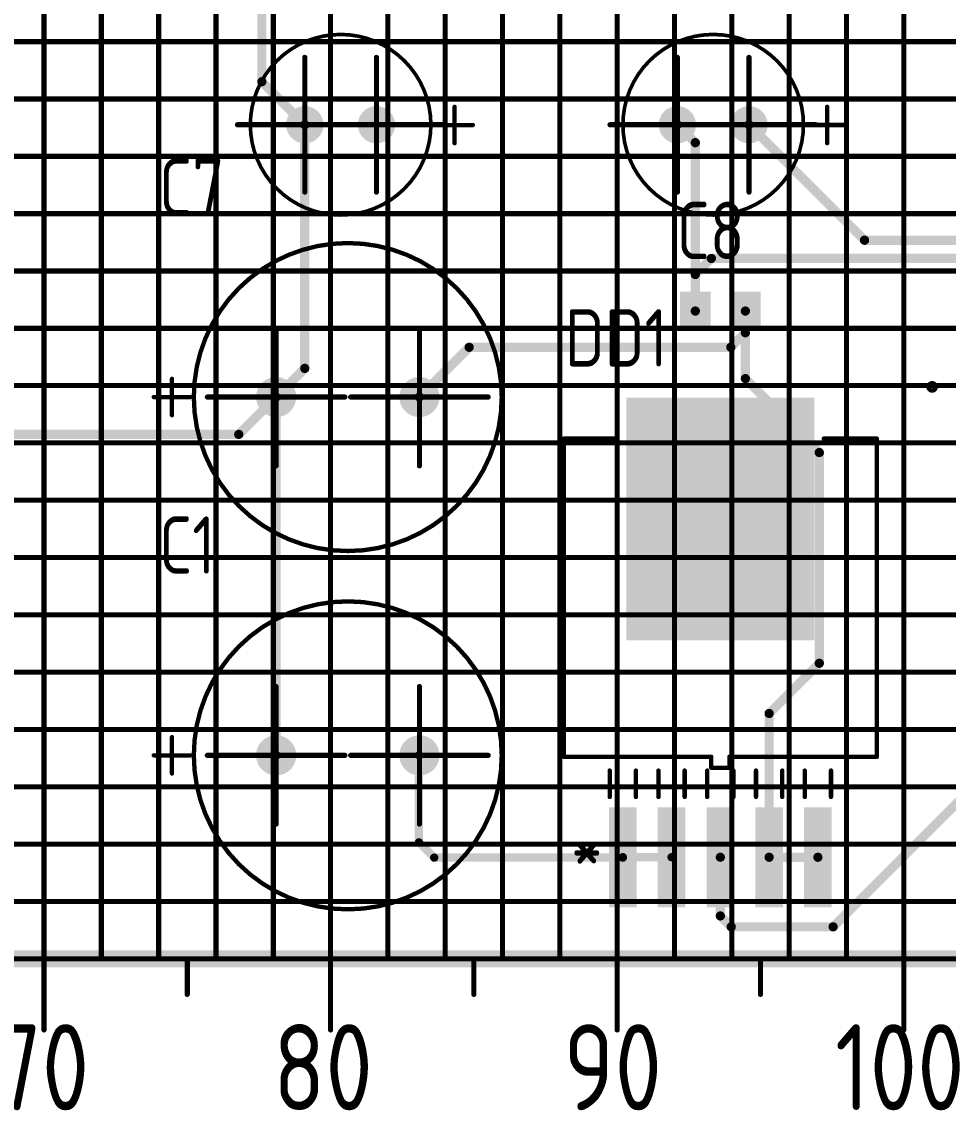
# Model space of a CAD drawing. Header units: millimetres. Extents: x 57 to 898, y 51 to 645.
# Drawn here: x 321.79 to 354.12, y 332.14 to 370.12 of the extents above; entities that cross this region are included whole.
import ezdxf

# ---------------------------------------------------------------- set-up
doc = ezdxf.new("R2010")
doc.units = ezdxf.units.MM
for name, color, linetype in [('Mechanical11', 56, 'Continuous'), ('Mechanical12', 56, 'Continuous'), ('Mechanical7', 56, 'Continuous'), ('Mechanical9', 56, 'Continuous')]:
    doc.layers.add(name, color=color, linetype=linetype)
doc.styles.add('GOST type A', font='gost.TTF', dxfattribs={"oblique": 15, "height": 0.2})

msp = doc.modelspace()

# ---------------------------------------------------------------- hatches: boundary and pattern name
at = {"layer": 'Mechanical12'}
for points in [[(344.761, 359.35), (345.822, 359.35), (345.822, 360.696), (344.761, 360.696)], [(344.761, 359.35), (345.822, 359.35), (345.822, 360.696), (344.761, 360.696)], [(346.508, 359.35), (347.569, 359.35), (347.569, 360.696), (346.508, 360.696)], [(346.508, 359.35), (347.569, 359.35), (347.569, 360.696), (346.508, 360.696)], [(342.888, 348.537), (349.441, 348.537), (349.441, 356.996), (342.888, 356.996)], [(342.888, 348.537), (349.441, 348.537), (349.441, 356.996), (342.888, 356.996)], [(342.279, 339.221), (343.243, 339.221), (343.243, 342.715), (342.279, 342.715)], [(342.279, 339.221), (343.243, 339.221), (343.243, 342.715), (342.279, 342.715)], [(343.981, 339.221), (344.945, 339.221), (344.945, 342.715), (343.981, 342.715)], [(343.981, 339.221), (344.945, 339.221), (344.945, 342.715), (343.981, 342.715)], [(345.683, 339.221), (346.647, 339.221), (346.647, 342.715), (345.683, 342.715)], [(345.683, 339.221), (346.647, 339.221), (346.647, 342.715), (345.683, 342.715)], [(347.384, 339.221), (348.349, 339.221), (348.349, 342.715), (347.384, 342.715)], [(347.384, 339.221), (348.349, 339.221), (348.349, 342.715), (347.384, 342.715)], [(349.086, 339.221), (350.051, 339.221), (350.051, 342.715), (349.086, 342.715)], [(349.086, 339.221), (350.051, 339.221), (350.051, 342.715), (349.086, 342.715)]]:
    msp.add_hatch(color=7, dxfattribs=at).paths.add_polyline_path(points)

# ---------------------------------------------------------------- linework, layer by layer
at = {"layer": 'Mechanical11', "color": 7}
for p, q in [((331.626, 366.485), (331.611, 366.523)), ((331.611, 366.523), (331.665, 366.523)), ((331.665, 366.469), (331.626, 366.485)), ((331.665, 366.523), (331.665, 366.577)), ((331.665, 366.577), (331.703, 366.562)), ((331.665, 366.523), (331.719, 366.523)), ((331.665, 366.469), (331.665, 366.523)), ((331.665, 366.523), (331.665, 366.469)), ((331.719, 366.523), (331.665, 366.523)), ((331.703, 366.485), (331.665, 366.469)), ((331.703, 366.562), (331.719, 366.523)), ((331.719, 366.523), (331.703, 366.485)), ((334.126, 366.485), (334.111, 366.523)), ((334.111, 366.523), (334.165, 366.523)), ((334.165, 366.469), (334.126, 366.485)), ((334.165, 366.523), (334.165, 366.577)), ((334.165, 366.577), (334.203, 366.562)), ((334.165, 366.523), (334.219, 366.523)), ((334.165, 366.469), (334.165, 366.523)), ((334.165, 366.523), (334.165, 366.469)), ((334.219, 366.523), (334.165, 366.523)), ((334.203, 366.485), (334.165, 366.469)), ((334.203, 366.562), (334.219, 366.523)), ((334.219, 366.523), (334.203, 366.485)), ((344.627, 366.485), (344.611, 366.523)), ((344.611, 366.523), (344.665, 366.523)), ((344.665, 366.469), (344.627, 366.485)), ((344.665, 366.523), (344.665, 366.577)), ((344.665, 366.577), (344.703, 366.562)), ((344.665, 366.523), (344.719, 366.523)), ((344.665, 366.469), (344.665, 366.523)), ((344.665, 366.523), (344.665, 366.469)), ((344.719, 366.523), (344.665, 366.523)), ((344.703, 366.485), (344.665, 366.469)), ((344.703, 366.562), (344.719, 366.523)), ((344.719, 366.523), (344.703, 366.485)), ((347.126, 366.485), (347.111, 366.523)), ((347.111, 366.523), (347.165, 366.523)), ((347.165, 366.469), (347.126, 366.485)), ((347.165, 366.523), (347.165, 366.577)), ((347.165, 366.577), (347.203, 366.562)), ((347.165, 366.523), (347.219, 366.523)), ((347.165, 366.469), (347.165, 366.523)), ((347.165, 366.523), (347.165, 366.469)), ((347.219, 366.523), (347.165, 366.523)), ((347.203, 366.485), (347.165, 366.469)), ((347.203, 366.562), (347.219, 366.523)), ((347.219, 366.523), (347.203, 366.485)), ((330.588, 356.947), (330.557, 357.023)), ((330.557, 357.023), (330.665, 357.023)), ((330.665, 357.023), (330.773, 357.023)), ((330.665, 356.915), (330.665, 357.023)), ((330.665, 357.023), (330.665, 356.915)), ((330.773, 357.023), (330.741, 356.947)), ((335.588, 356.947), (335.556, 357.023)), ((335.556, 357.023), (335.665, 357.023)), ((335.665, 357.023), (335.773, 357.023)), ((335.665, 356.915), (335.665, 357.023)), ((335.665, 357.023), (335.665, 356.915)), ((335.773, 357.023), (335.741, 356.947)), ((330.665, 356.915), (330.588, 356.947)), ((330.741, 356.947), (330.665, 356.915)), ((335.665, 356.915), (335.588, 356.947)), ((335.741, 356.947), (335.665, 356.915)), ((330.588, 344.447), (330.557, 344.523)), ((330.557, 344.523), (330.665, 344.523)), ((330.665, 344.415), (330.588, 344.447)), ((330.665, 344.523), (330.773, 344.523)), ((330.665, 344.415), (330.665, 344.523)), ((330.665, 344.523), (330.665, 344.415)), ((330.741, 344.447), (330.665, 344.415)), ((330.773, 344.523), (330.741, 344.447)), ((335.588, 344.447), (335.556, 344.523)), ((335.556, 344.523), (335.665, 344.523)), ((335.665, 344.415), (335.588, 344.447)), ((335.665, 344.523), (335.773, 344.523)), ((335.665, 344.415), (335.665, 344.523)), ((335.665, 344.523), (335.665, 344.415)), ((335.741, 344.447), (335.665, 344.415)), ((335.773, 344.523), (335.741, 344.447))]:
    msp.add_line(p, q, dxfattribs=at)
at = {"layer": 'Mechanical12', "color": 7}
for p, q in [((331.611, 366.523), (331.626, 366.562)), ((331.665, 366.523), (331.611, 366.523)), ((331.626, 366.562), (331.665, 366.577)), ((331.665, 366.577), (331.665, 366.523)), ((334.111, 366.523), (334.126, 366.562)), ((334.165, 366.523), (334.111, 366.523)), ((334.126, 366.562), (334.165, 366.577)), ((334.165, 366.577), (334.165, 366.523)), ((344.611, 366.523), (344.627, 366.562)), ((344.665, 366.523), (344.611, 366.523)), ((344.627, 366.562), (344.665, 366.577)), ((344.665, 366.577), (344.665, 366.523)), ((347.111, 366.523), (347.126, 366.562)), ((347.165, 366.523), (347.111, 366.523)), ((347.126, 366.562), (347.165, 366.577)), ((347.165, 366.577), (347.165, 366.523)), ((330.557, 357.023), (330.588, 357.1)), ((330.665, 357.023), (330.557, 357.023)), ((330.588, 357.1), (330.665, 357.132)), ((330.665, 357.132), (330.665, 357.023)), ((330.665, 357.023), (330.665, 357.132)), ((330.665, 357.132), (330.741, 357.1)), ((330.773, 357.023), (330.665, 357.023)), ((330.741, 357.1), (330.773, 357.023)), ((335.556, 357.023), (335.588, 357.1)), ((335.665, 357.023), (335.556, 357.023)), ((335.588, 357.1), (335.665, 357.132)), ((335.665, 357.132), (335.665, 357.023)), ((335.665, 357.023), (335.665, 357.132)), ((335.665, 357.132), (335.741, 357.1)), ((335.773, 357.023), (335.665, 357.023)), ((335.741, 357.1), (335.773, 357.023)), ((330.557, 344.523), (330.588, 344.6)), ((330.665, 344.523), (330.557, 344.523)), ((330.588, 344.6), (330.665, 344.632)), ((330.665, 344.632), (330.665, 344.523)), ((330.665, 344.523), (330.665, 344.632)), ((330.665, 344.632), (330.741, 344.6)), ((330.773, 344.523), (330.665, 344.523)), ((330.741, 344.6), (330.773, 344.523)), ((335.556, 344.523), (335.588, 344.6)), ((335.665, 344.523), (335.556, 344.523)), ((335.588, 344.6), (335.665, 344.632)), ((335.665, 344.632), (335.665, 344.523)), ((335.665, 344.523), (335.665, 344.632)), ((335.665, 344.632), (335.741, 344.6)), ((335.773, 344.523), (335.665, 344.523)), ((335.741, 344.6), (335.773, 344.523))]:
    msp.add_line(p, q, dxfattribs=at)
for points, const_width in [([(330.165, 368.023), (330.165, 375.291)], 0.323), ([(330.165, 368.023), (331.665, 366.523)], 0.323), ([(336.893, 365.878), (336.893, 367.148)], 0.152), ([(349.893, 365.879), (349.893, 367.149)], 0.152), ([(331.665, 358.023), (331.665, 366.523)], 0.323), ([(336.258, 366.513), (337.528, 366.513)], 0.152), ([(344.665, 366.523), (345.291, 365.897)], 0.323), ([(347.165, 366.523), (351.195, 362.493)], 0.323), ([(349.258, 366.514), (350.528, 366.514)], 0.152), ([(345.291, 361.299), (345.291, 365.897)], 0.323), ([(351.195, 362.493), (357.187, 362.493)], 0.323), ([(345.291, 361.299), (345.85, 361.858)], 0.323), ([(345.85, 361.858), (355.307, 361.858)], 0.323), ([(345.291, 360.023), (345.291, 361.299)], 0.323), ([(347.038, 359.267), (347.038, 360.023)], 0.323), ([(346.53, 358.759), (347.038, 359.267)], 0.323), ([(347.038, 357.667), (347.038, 359.267)], 0.323), ([(335.665, 357.023), (337.401, 358.759)], 0.323), ([(337.401, 358.759), (346.53, 358.759)], 0.323), ([(330.665, 357.023), (331.665, 358.023)], 0.323), ([(327.031, 356.388), (327.031, 357.658)], 0.152), ([(347.038, 357.667), (349.618, 355.087)], 0.323), ([(326.396, 357.023), (327.666, 357.023)], 0.152), ([(329.361, 355.719), (330.665, 357.023)], 0.323), ([(330.665, 344.523), (330.665, 357.023)], 0.323), ([(320.298, 355.719), (329.361, 355.719)], 0.323), ([(340.704, 355.573), (342.555, 355.573)], 0.152), ([(340.704, 344.473), (340.704, 355.573)], 0.152), ([(349.774, 355.573), (351.626, 355.573)], 0.152), ([(351.626, 344.473), (351.626, 355.573)], 0.152), ([(349.618, 347.736), (349.618, 355.087)], 0.323), ([(347.867, 345.984), (349.618, 347.736)], 0.323), ([(347.867, 340.968), (347.867, 345.984)], 0.323), ([(327.031, 343.888), (327.031, 345.158)], 0.152), ([(326.396, 344.523), (327.666, 344.523)], 0.152), ([(335.648, 341.487), (335.648, 344.523)], 0.29), ([(335.648, 344.523), (335.665, 344.523)], 0.29), ([(340.704, 344.473), (345.847, 344.473)], 0.152), ([(345.847, 344.092), (345.847, 344.473)], 0.152), ([(346.482, 344.473), (351.626, 344.473)], 0.152), ([(346.482, 344.092), (346.482, 344.473)], 0.152), ([(350.101, 338.541), (355.866, 344.306)], 0.323), ([(342.304, 343.071), (342.304, 343.991)], 0.152), ([(343.218, 343.071), (343.218, 343.991)], 0.152), ([(344.006, 343.071), (344.006, 343.991)], 0.152), ([(344.92, 343.071), (344.92, 343.991)], 0.152), ([(345.708, 343.071), (345.708, 343.991)], 0.152), ([(345.847, 344.092), (346.482, 344.092)], 0.152), ([(346.622, 343.071), (346.622, 343.991)], 0.152), ([(347.409, 343.071), (347.409, 343.991)], 0.152), ([(348.324, 343.071), (348.324, 343.991)], 0.152), ([(349.111, 343.071), (349.111, 343.991)], 0.152), ([(350.026, 343.071), (350.026, 343.991)], 0.152), ([(335.648, 341.487), (336.182, 340.954)], 0.29), ([(336.182, 340.954), (342.761, 340.954)], 0.29), ([(342.761, 340.954), (342.761, 340.968)], 0.29), ([(342.761, 340.968), (344.463, 340.968)], 0.29), ([(346.165, 338.921), (346.165, 340.968)], 0.323), ([(347.867, 340.968), (349.568, 340.968)], 0.323), ([(346.165, 338.921), (346.545, 338.541)], 0.323), ([(346.545, 338.541), (350.101, 338.541)], 0.323), ([(252.565, 337.423), (373.665, 337.423)], 0.6), ([(252.565, 337.423), (373.665, 337.423)], 0.6), ([(252.565, 337.423), (373.665, 337.423)], 0.6), ([(252.565, 337.423), (373.665, 337.423)], 0.6)]:
    msp.add_lwpolyline(points, dxfattribs=dict(at, const_width=const_width))
for points, const_width in [([(336.065, 366.523, 1), (329.765, 366.523, 1)], 0.127), ([(349.065, 366.523, 1), (342.765, 366.523, 1)], 0.127), ([(330.084, 368.023, 1), (330.245, 368.023, 1)], 0.161), ([(330.084, 368.023, 1), (330.245, 368.023, 1)], 0.161), ([(336.855, 367.148, 1), (336.931, 367.148, 1)], 0.0762), ([(349.855, 367.149, 1), (349.931, 367.149, 1)], 0.0762), ([(332.015, 366.523, 1), (331.315, 366.523, 1)], 0.6), ([(332.015, 366.523, 1), (331.315, 366.523, 1)], 0.6), ([(331.165, 366.523, 1), (331.465, 366.523, 1)], 0.3), ([(331.165, 366.523, 1), (331.465, 366.523, 1)], 0.3), ([(331.865, 366.523, 1), (332.165, 366.523, 1)], 0.3), ([(331.865, 366.523, 1), (332.165, 366.523, 1)], 0.3), ([(334.515, 366.523, 1), (333.815, 366.523, 1)], 0.6), ([(334.515, 366.523, 1), (333.815, 366.523, 1)], 0.6), ([(333.665, 366.523, 1), (333.965, 366.523, 1)], 0.3), ([(333.665, 366.523, 1), (333.965, 366.523, 1)], 0.3), ([(334.365, 366.523, 1), (334.665, 366.523, 1)], 0.3), ([(334.365, 366.523, 1), (334.665, 366.523, 1)], 0.3), ([(345.015, 366.523, 1), (344.315, 366.523, 1)], 0.6), ([(345.015, 366.523, 1), (344.315, 366.523, 1)], 0.6), ([(344.165, 366.523, 1), (344.465, 366.523, 1)], 0.3), ([(344.165, 366.523, 1), (344.465, 366.523, 1)], 0.3), ([(344.865, 366.523, 1), (345.165, 366.523, 1)], 0.3), ([(344.865, 366.523, 1), (345.165, 366.523, 1)], 0.3), ([(347.515, 366.523, 1), (346.815, 366.523, 1)], 0.6), ([(347.515, 366.523, 1), (346.815, 366.523, 1)], 0.6), ([(346.665, 366.523, 1), (346.965, 366.523, 1)], 0.3), ([(346.665, 366.523, 1), (346.965, 366.523, 1)], 0.3), ([(347.365, 366.523, 1), (347.665, 366.523, 1)], 0.3), ([(347.365, 366.523, 1), (347.665, 366.523, 1)], 0.3), ([(329.733, 366.523, 1), (329.796, 366.523, 1)], 0.0635), ([(331.584, 366.523, 1), (331.745, 366.523, 1)], 0.161), ([(331.584, 366.523, 1), (331.745, 366.523, 1)], 0.161), ([(336.033, 366.523, 1), (336.096, 366.523, 1)], 0.0635), ([(336.22, 366.513, 1), (336.296, 366.513, 1)], 0.0762), ([(337.49, 366.513, 1), (337.566, 366.513, 1)], 0.0762), ([(342.733, 366.523, 1), (342.796, 366.523, 1)], 0.0635), ([(344.584, 366.523, 1), (344.746, 366.523, 1)], 0.161), ([(347.084, 366.523, 1), (347.245, 366.523, 1)], 0.161), ([(349.033, 366.523, 1), (349.096, 366.523, 1)], 0.0635), ([(349.22, 366.514, 1), (349.296, 366.514, 1)], 0.0762), ([(350.49, 366.514, 1), (350.566, 366.514, 1)], 0.0762), ([(336.855, 365.878, 1), (336.931, 365.878, 1)], 0.0762), ([(345.21, 365.897, 1), (345.372, 365.897, 1)], 0.161), ([(345.21, 365.897, 1), (345.372, 365.897, 1)], 0.161), ([(349.855, 365.879, 1), (349.931, 365.879, 1)], 0.0762), ([(351.114, 362.493, 1), (351.276, 362.493, 1)], 0.161), ([(351.114, 362.493, 1), (351.276, 362.493, 1)], 0.161), ([(338.537, 357.023, 1), (327.793, 357.023, 1)], 0.152), ([(345.769, 361.858, 1), (345.931, 361.858, 1)], 0.161), ([(345.769, 361.858, 1), (345.931, 361.858, 1)], 0.161), ([(345.21, 361.299, 1), (345.372, 361.299, 1)], 0.161), ([(345.21, 361.299, 1), (345.372, 361.299, 1)], 0.161), ([(345.21, 361.299, 1), (345.372, 361.299, 1)], 0.161), ([(345.21, 360.023, 1), (345.372, 360.023, 1)], 0.161), ([(346.958, 360.023, 1), (347.119, 360.023, 1)], 0.161), ([(346.958, 359.267, 1), (347.119, 359.267, 1)], 0.161), ([(346.958, 359.267, 1), (347.119, 359.267, 1)], 0.161), ([(346.958, 359.267, 1), (347.119, 359.267, 1)], 0.161), ([(337.32, 358.759, 1), (337.481, 358.759, 1)], 0.161), ([(337.32, 358.759, 1), (337.481, 358.759, 1)], 0.161), ([(346.45, 358.759, 1), (346.611, 358.759, 1)], 0.161), ([(346.45, 358.759, 1), (346.611, 358.759, 1)], 0.161), ([(331.584, 358.023, 1), (331.745, 358.023, 1)], 0.161), ([(331.584, 358.023, 1), (331.745, 358.023, 1)], 0.161), ([(326.993, 357.658, 1), (327.069, 357.658, 1)], 0.0762), ([(331.065, 357.023, 1), (330.265, 357.023, 1)], 0.6), ([(331.065, 357.023, 1), (330.265, 357.023, 1)], 0.6), ([(336.065, 357.023, 1), (335.265, 357.023, 1)], 0.6), ([(336.065, 357.023, 1), (335.265, 357.023, 1)], 0.6), ([(346.958, 357.667, 1), (347.119, 357.667, 1)], 0.161), ([(346.958, 357.667, 1), (347.119, 357.667, 1)], 0.161), ([(353.682, 357.378, 1), (353.428, 357.378, 1)], 0.152), ([(353.39, 357.378, 1), (353.466, 357.378, 1)], 0.0762), ([(353.644, 357.378, 1), (353.72, 357.378, 1)], 0.0762), ([(326.358, 357.023, 1), (326.434, 357.023, 1)], 0.0762), ([(327.628, 357.023, 1), (327.704, 357.023, 1)], 0.0762), ([(327.755, 357.023, 1), (327.831, 357.023, 1)], 0.0762), ([(330.115, 357.023, 1), (330.415, 357.023, 1)], 0.3), ([(330.115, 357.023, 1), (330.415, 357.023, 1)], 0.3), ([(330.584, 357.023, 1), (330.745, 357.023, 1)], 0.161), ([(330.584, 357.023, 1), (330.745, 357.023, 1)], 0.161), ([(330.584, 357.023, 1), (330.745, 357.023, 1)], 0.161), ([(330.915, 357.023, 1), (331.215, 357.023, 1)], 0.3), ([(330.915, 357.023, 1), (331.215, 357.023, 1)], 0.3), ([(335.115, 357.023, 1), (335.415, 357.023, 1)], 0.3), ([(335.115, 357.023, 1), (335.415, 357.023, 1)], 0.3), ([(335.584, 357.023, 1), (335.745, 357.023, 1)], 0.161), ([(335.915, 357.023, 1), (336.215, 357.023, 1)], 0.3), ([(335.915, 357.023, 1), (336.215, 357.023, 1)], 0.3), ([(338.499, 357.023, 1), (338.575, 357.023, 1)], 0.0762), ([(326.993, 356.388, 1), (327.069, 356.388, 1)], 0.0762), ([(329.28, 355.719, 1), (329.442, 355.719, 1)], 0.161), ([(329.28, 355.719, 1), (329.442, 355.719, 1)], 0.161), ([(340.666, 355.573, 1), (340.742, 355.573, 1)], 0.0762), ([(340.666, 355.573, 1), (340.742, 355.573, 1)], 0.0762), ([(342.517, 355.573, 1), (342.594, 355.573, 1)], 0.0762), ([(349.736, 355.573, 1), (349.812, 355.573, 1)], 0.0762), ([(351.588, 355.573, 1), (351.664, 355.573, 1)], 0.0762), ([(351.588, 355.573, 1), (351.664, 355.573, 1)], 0.0762), ([(349.537, 355.087, 1), (349.699, 355.087, 1)], 0.161), ([(349.537, 355.087, 1), (349.699, 355.087, 1)], 0.161), ([(338.537, 344.523, 1), (327.793, 344.523, 1)], 0.152), ([(349.537, 347.736, 1), (349.699, 347.736, 1)], 0.161), ([(349.537, 347.736, 1), (349.699, 347.736, 1)], 0.161), ([(347.786, 345.984, 1), (347.947, 345.984, 1)], 0.161), ([(347.786, 345.984, 1), (347.947, 345.984, 1)], 0.161), ([(326.993, 345.158, 1), (327.069, 345.158, 1)], 0.0762), ([(331.065, 344.523, 1), (330.265, 344.523, 1)], 0.6), ([(331.065, 344.523, 1), (330.265, 344.523, 1)], 0.6), ([(336.065, 344.523, 1), (335.265, 344.523, 1)], 0.6), ([(336.065, 344.523, 1), (335.265, 344.523, 1)], 0.6), ([(330.115, 344.523, 1), (330.415, 344.523, 1)], 0.3), ([(330.115, 344.523, 1), (330.415, 344.523, 1)], 0.3), ([(330.915, 344.523, 1), (331.215, 344.523, 1)], 0.3), ([(330.915, 344.523, 1), (331.215, 344.523, 1)], 0.3), ([(335.115, 344.523, 1), (335.415, 344.523, 1)], 0.3), ([(335.115, 344.523, 1), (335.415, 344.523, 1)], 0.3), ([(335.915, 344.523, 1), (336.215, 344.523, 1)], 0.3), ([(335.915, 344.523, 1), (336.215, 344.523, 1)], 0.3), ([(326.358, 344.523, 1), (326.434, 344.523, 1)], 0.0762), ([(327.628, 344.523, 1), (327.704, 344.523, 1)], 0.0762), ([(327.755, 344.523, 1), (327.831, 344.523, 1)], 0.0762), ([(330.584, 344.523, 1), (330.745, 344.523, 1)], 0.161), ([(335.576, 344.523, 1), (335.721, 344.523, 1)], 0.145), ([(335.576, 344.523, 1), (335.721, 344.523, 1)], 0.145), ([(335.592, 344.523, 1), (335.737, 344.523, 1)], 0.145), ([(338.499, 344.523, 1), (338.575, 344.523, 1)], 0.0762), ([(340.666, 344.473, 1), (340.742, 344.473, 1)], 0.0762), ([(340.666, 344.473, 1), (340.742, 344.473, 1)], 0.0762), ([(345.809, 344.473, 1), (345.885, 344.473, 1)], 0.0762), ([(345.809, 344.473, 1), (345.885, 344.473, 1)], 0.0762), ([(346.444, 344.473, 1), (346.52, 344.473, 1)], 0.0762), ([(346.444, 344.473, 1), (346.52, 344.473, 1)], 0.0762), ([(351.588, 344.473, 1), (351.664, 344.473, 1)], 0.0762), ([(351.588, 344.473, 1), (351.664, 344.473, 1)], 0.0762), ([(342.266, 343.991, 1), (342.342, 343.991, 1)], 0.0762), ([(343.18, 343.991, 1), (343.256, 343.991, 1)], 0.0762), ([(343.968, 343.991, 1), (344.044, 343.991, 1)], 0.0762), ([(344.882, 343.991, 1), (344.958, 343.991, 1)], 0.0762), ([(345.669, 343.991, 1), (345.746, 343.991, 1)], 0.0762), ([(345.809, 344.092, 1), (345.885, 344.092, 1)], 0.0762), ([(345.809, 344.092, 1), (345.885, 344.092, 1)], 0.0762), ([(346.444, 344.092, 1), (346.52, 344.092, 1)], 0.0762), ([(346.444, 344.092, 1), (346.52, 344.092, 1)], 0.0762), ([(346.584, 343.991, 1), (346.66, 343.991, 1)], 0.0762), ([(347.371, 343.991, 1), (347.447, 343.991, 1)], 0.0762), ([(348.286, 343.991, 1), (348.362, 343.991, 1)], 0.0762), ([(349.073, 343.991, 1), (349.149, 343.991, 1)], 0.0762), ([(349.987, 343.991, 1), (350.064, 343.991, 1)], 0.0762), ([(326.993, 343.888, 1), (327.069, 343.888, 1)], 0.0762), ([(342.266, 343.071, 1), (342.342, 343.071, 1)], 0.0762), ([(343.18, 343.071, 1), (343.256, 343.071, 1)], 0.0762), ([(343.968, 343.071, 1), (344.044, 343.071, 1)], 0.0762), ([(344.882, 343.071, 1), (344.958, 343.071, 1)], 0.0762), ([(345.669, 343.071, 1), (345.746, 343.071, 1)], 0.0762), ([(346.584, 343.071, 1), (346.66, 343.071, 1)], 0.0762), ([(347.371, 343.071, 1), (347.447, 343.071, 1)], 0.0762), ([(348.286, 343.071, 1), (348.362, 343.071, 1)], 0.0762), ([(349.073, 343.071, 1), (349.149, 343.071, 1)], 0.0762), ([(349.987, 343.071, 1), (350.064, 343.071, 1)], 0.0762), ([(335.576, 341.487, 1), (335.721, 341.487, 1)], 0.145), ([(335.576, 341.487, 1), (335.721, 341.487, 1)], 0.145), ([(336.109, 340.954, 1), (336.254, 340.954, 1)], 0.145), ([(336.109, 340.954, 1), (336.254, 340.954, 1)], 0.145), ([(342.689, 340.968, 1), (342.834, 340.968, 1)], 0.145), ([(342.689, 340.968, 1), (342.834, 340.968, 1)], 0.145), ([(342.689, 340.954, 1), (342.834, 340.954, 1)], 0.145), ([(342.689, 340.954, 1), (342.834, 340.954, 1)], 0.145), ([(344.39, 340.968, 1), (344.535, 340.968, 1)], 0.145), ([(346.084, 340.968, 1), (346.245, 340.968, 1)], 0.161), ([(347.786, 340.968, 1), (347.947, 340.968, 1)], 0.161), ([(347.786, 340.968, 1), (347.947, 340.968, 1)], 0.161), ([(349.488, 340.968, 1), (349.649, 340.968, 1)], 0.161), ([(346.084, 338.921, 1), (346.245, 338.921, 1)], 0.161), ([(346.084, 338.921, 1), (346.245, 338.921, 1)], 0.161), ([(346.464, 338.541, 1), (346.625, 338.541, 1)], 0.161), ([(346.464, 338.541, 1), (346.625, 338.541, 1)], 0.161), ([(350.02, 338.541, 1), (350.181, 338.541, 1)], 0.161), ([(350.02, 338.541, 1), (350.181, 338.541, 1)], 0.161)]:
    msp.add_lwpolyline(points, format="xyb", close=True, dxfattribs=dict(at, const_width=const_width))
at = {"layer": 'Mechanical7', "color": 7, "const_width": 0.18}
for points in [[(331.665, 364.173), (331.665, 368.873)], [(334.165, 364.173), (334.165, 368.873)], [(344.665, 364.173), (344.665, 368.873)], [(347.165, 364.173), (347.165, 368.873)], [(331.665, 364.473), (331.665, 368.573)], [(334.165, 364.473), (334.165, 368.573)], [(344.665, 364.473), (344.665, 368.573)], [(347.165, 364.473), (347.165, 368.573)], [(329.315, 366.523), (334.015, 366.523)], [(329.615, 366.523), (333.715, 366.523)], [(331.815, 366.523), (336.515, 366.523)], [(332.115, 366.523), (336.215, 366.523)], [(342.315, 366.523), (347.015, 366.523)], [(342.615, 366.523), (346.715, 366.523)], [(344.815, 366.523), (349.515, 366.523)], [(345.115, 366.523), (349.215, 366.523)], [(330.665, 354.623), (330.665, 359.423)], [(335.665, 354.623), (335.665, 359.423)], [(330.665, 354.923), (330.665, 359.123)], [(335.665, 354.923), (335.665, 359.123)], [(328.265, 357.023), (333.065, 357.023)], [(328.565, 357.023), (332.765, 357.023)], [(333.265, 357.023), (338.065, 357.023)], [(333.565, 357.023), (337.765, 357.023)], [(330.665, 342.123), (330.665, 346.923)], [(330.665, 342.423), (330.665, 346.623)], [(335.665, 342.123), (335.665, 346.923)], [(335.665, 342.423), (335.665, 346.623)], [(328.265, 344.523), (333.065, 344.523)], [(328.565, 344.523), (332.765, 344.523)], [(333.265, 344.523), (338.065, 344.523)], [(333.565, 344.523), (337.765, 344.523)]]:
    msp.add_lwpolyline(points, dxfattribs=at)
at = {"layer": 'Mechanical7', "color": 7, "const_width": 0.09}
for points in [[(331.62, 368.873, 1), (331.71, 368.873, 1)], [(334.12, 368.873, 1), (334.21, 368.873, 1)], [(344.62, 368.873, 1), (344.71, 368.873, 1)], [(347.12, 368.873, 1), (347.21, 368.873, 1)], [(331.62, 368.573, 1), (331.71, 368.573, 1)], [(334.12, 368.573, 1), (334.21, 368.573, 1)], [(344.62, 368.573, 1), (344.71, 368.573, 1)], [(347.12, 368.573, 1), (347.21, 368.573, 1)], [(329.27, 366.523, 1), (329.36, 366.523, 1)], [(329.57, 366.523, 1), (329.66, 366.523, 1)], [(331.77, 366.523, 1), (331.86, 366.523, 1)], [(332.07, 366.523, 1), (332.16, 366.523, 1)], [(333.67, 366.523, 1), (333.76, 366.523, 1)], [(333.97, 366.523, 1), (334.06, 366.523, 1)], [(336.17, 366.523, 1), (336.26, 366.523, 1)], [(336.47, 366.523, 1), (336.56, 366.523, 1)], [(342.27, 366.523, 1), (342.36, 366.523, 1)], [(342.57, 366.523, 1), (342.66, 366.523, 1)], [(344.77, 366.523, 1), (344.86, 366.523, 1)], [(345.07, 366.523, 1), (345.16, 366.523, 1)], [(346.67, 366.523, 1), (346.76, 366.523, 1)], [(346.97, 366.523, 1), (347.06, 366.523, 1)], [(349.17, 366.523, 1), (349.26, 366.523, 1)], [(349.47, 366.523, 1), (349.56, 366.523, 1)], [(331.62, 364.473, 1), (331.71, 364.473, 1)], [(334.12, 364.473, 1), (334.21, 364.473, 1)], [(344.62, 364.473, 1), (344.71, 364.473, 1)], [(347.12, 364.473, 1), (347.21, 364.473, 1)], [(331.62, 364.173, 1), (331.71, 364.173, 1)], [(334.12, 364.173, 1), (334.21, 364.173, 1)], [(344.62, 364.173, 1), (344.71, 364.173, 1)], [(347.12, 364.173, 1), (347.21, 364.173, 1)], [(330.62, 359.423, 1), (330.71, 359.423, 1)], [(335.62, 359.423, 1), (335.71, 359.423, 1)], [(330.62, 359.123, 1), (330.71, 359.123, 1)], [(335.62, 359.123, 1), (335.71, 359.123, 1)], [(328.22, 357.023, 1), (328.31, 357.023, 1)], [(328.52, 357.023, 1), (328.61, 357.023, 1)], [(332.72, 357.023, 1), (332.81, 357.023, 1)], [(333.02, 357.023, 1), (333.11, 357.023, 1)], [(333.22, 357.023, 1), (333.31, 357.023, 1)], [(333.52, 357.023, 1), (333.61, 357.023, 1)], [(337.72, 357.023, 1), (337.81, 357.023, 1)], [(338.02, 357.023, 1), (338.11, 357.023, 1)], [(330.62, 354.923, 1), (330.71, 354.923, 1)], [(330.62, 354.623, 1), (330.71, 354.623, 1)], [(335.62, 354.923, 1), (335.71, 354.923, 1)], [(335.62, 354.623, 1), (335.71, 354.623, 1)], [(330.62, 346.923, 1), (330.71, 346.923, 1)], [(330.62, 346.623, 1), (330.71, 346.623, 1)], [(335.62, 346.923, 1), (335.71, 346.923, 1)], [(335.62, 346.623, 1), (335.71, 346.623, 1)], [(328.22, 344.523, 1), (328.31, 344.523, 1)], [(328.52, 344.523, 1), (328.61, 344.523, 1)], [(332.72, 344.523, 1), (332.81, 344.523, 1)], [(333.02, 344.523, 1), (333.11, 344.523, 1)], [(333.22, 344.523, 1), (333.31, 344.523, 1)], [(333.52, 344.523, 1), (333.61, 344.523, 1)], [(337.72, 344.523, 1), (337.81, 344.523, 1)], [(338.02, 344.523, 1), (338.11, 344.523, 1)], [(330.62, 342.423, 1), (330.71, 342.423, 1)], [(330.62, 342.123, 1), (330.71, 342.123, 1)], [(335.62, 342.423, 1), (335.71, 342.423, 1)], [(335.62, 342.123, 1), (335.71, 342.123, 1)]]:
    msp.add_lwpolyline(points, format="xyb", close=True, dxfattribs=at)
at = {"layer": 'Mechanical9', "color": 7, "const_width": 0.18}
for points in [[(322.565, 337.423), (322.565, 518.023)], [(324.565, 337.423), (324.565, 518.023)], [(326.565, 337.423), (326.565, 518.023)], [(328.565, 337.423), (328.565, 518.023)], [(330.565, 337.423), (330.565, 518.023)], [(332.565, 337.423), (332.565, 518.023)], [(334.565, 337.423), (334.565, 518.023)], [(336.565, 337.423), (336.565, 518.023)], [(338.565, 337.423), (338.565, 518.023)], [(340.565, 337.423), (340.565, 518.023)], [(342.565, 337.423), (342.565, 518.023)], [(344.565, 337.423), (344.565, 518.023)], [(346.565, 337.423), (346.565, 518.023)], [(348.565, 337.423), (348.565, 518.023)], [(350.565, 337.423), (350.565, 518.023)], [(352.565, 337.423), (352.565, 518.023)], [(252.565, 369.423), (373.665, 369.423)], [(252.565, 367.423), (373.665, 367.423)], [(252.565, 365.423), (373.665, 365.423)], [(252.565, 363.423), (373.665, 363.423)], [(252.565, 361.423), (373.665, 361.423)], [(252.565, 359.423), (373.665, 359.423)], [(252.565, 357.423), (373.665, 357.423)], [(252.565, 355.423), (373.665, 355.423)], [(252.565, 353.423), (373.665, 353.423)], [(252.565, 351.423), (373.665, 351.423)], [(252.565, 349.423), (373.665, 349.423)], [(252.565, 347.423), (373.665, 347.423)], [(252.565, 345.423), (373.665, 345.423)], [(252.565, 343.423), (373.665, 343.423)], [(252.565, 341.423), (373.665, 341.423)], [(252.565, 339.423), (373.665, 339.423)], [(252.565, 337.423), (373.665, 337.423)], [(322.565, 336.183), (322.565, 337.423)], [(322.565, 334.943), (322.565, 337.423)], [(327.565, 336.183), (327.565, 337.423)], [(332.565, 336.183), (332.565, 337.423)], [(332.565, 334.943), (332.565, 337.423)], [(337.565, 336.183), (337.565, 337.423)], [(342.565, 336.183), (342.565, 337.423)], [(342.565, 334.943), (342.565, 337.423)], [(347.565, 336.183), (347.565, 337.423)], [(352.565, 336.183), (352.565, 337.423)], [(352.565, 334.943), (352.565, 337.423)]]:
    msp.add_lwpolyline(points, dxfattribs=at)
at = {"layer": 'Mechanical9', "color": 7, "const_width": 0.09}
for points in [[(322.52, 337.423, 1), (322.61, 337.423, 1)], [(322.52, 337.423, 1), (322.61, 337.423, 1)], [(322.52, 337.423, 1), (322.61, 337.423, 1)], [(324.52, 337.423, 1), (324.61, 337.423, 1)], [(326.52, 337.423, 1), (326.61, 337.423, 1)], [(327.52, 337.423, 1), (327.61, 337.423, 1)], [(328.52, 337.423, 1), (328.61, 337.423, 1)], [(330.52, 337.423, 1), (330.61, 337.423, 1)], [(332.52, 337.423, 1), (332.61, 337.423, 1)], [(332.52, 337.423, 1), (332.61, 337.423, 1)], [(332.52, 337.423, 1), (332.61, 337.423, 1)], [(334.52, 337.423, 1), (334.61, 337.423, 1)], [(336.52, 337.423, 1), (336.61, 337.423, 1)], [(337.52, 337.423, 1), (337.61, 337.423, 1)], [(338.52, 337.423, 1), (338.61, 337.423, 1)], [(340.52, 337.423, 1), (340.61, 337.423, 1)], [(342.52, 337.423, 1), (342.61, 337.423, 1)], [(342.52, 337.423, 1), (342.61, 337.423, 1)], [(342.52, 337.423, 1), (342.61, 337.423, 1)], [(344.52, 337.423, 1), (344.61, 337.423, 1)], [(346.52, 337.423, 1), (346.61, 337.423, 1)], [(347.52, 337.423, 1), (347.61, 337.423, 1)], [(348.52, 337.423, 1), (348.61, 337.423, 1)], [(350.52, 337.423, 1), (350.61, 337.423, 1)], [(352.52, 337.423, 1), (352.61, 337.423, 1)], [(352.52, 337.423, 1), (352.61, 337.423, 1)], [(352.52, 337.423, 1), (352.61, 337.423, 1)], [(322.52, 336.183, 1), (322.61, 336.183, 1)], [(327.52, 336.183, 1), (327.61, 336.183, 1)], [(332.52, 336.183, 1), (332.61, 336.183, 1)], [(337.52, 336.183, 1), (337.61, 336.183, 1)], [(342.52, 336.183, 1), (342.61, 336.183, 1)], [(347.52, 336.183, 1), (347.61, 336.183, 1)], [(352.52, 336.183, 1), (352.61, 336.183, 1)], [(322.52, 334.943, 1), (322.61, 334.943, 1)], [(332.52, 334.943, 1), (332.61, 334.943, 1)], [(342.52, 334.943, 1), (342.61, 334.943, 1)], [(352.52, 334.943, 1), (352.61, 334.943, 1)]]:
    msp.add_lwpolyline(points, format="xyb", close=True, dxfattribs=at)

# ---------------------------------------------------------------- texts
at = {"layer": 'Mechanical7', "color": 7, "style": 'GOST type A'}
for s, height, p in [('C7', 2, (326.58, 363.357)), ('C8', 2, (344.64, 361.833)), ('DD1', 2, (340.742, 358.088)), ('C1', 2, (326.58, 350.86)), ('*', 2, (340.958, 340.333)), ('70', 3, (320.798, 332.142)), ('80', 3, (330.559, 332.142)), ('90', 3, (340.694, 332.142)), ('100', 3, (350.166, 332.142))]:
    msp.add_text(s, height=height, dxfattribs=at).set_placement(p)

doc.saveas('drawing.dxf')
